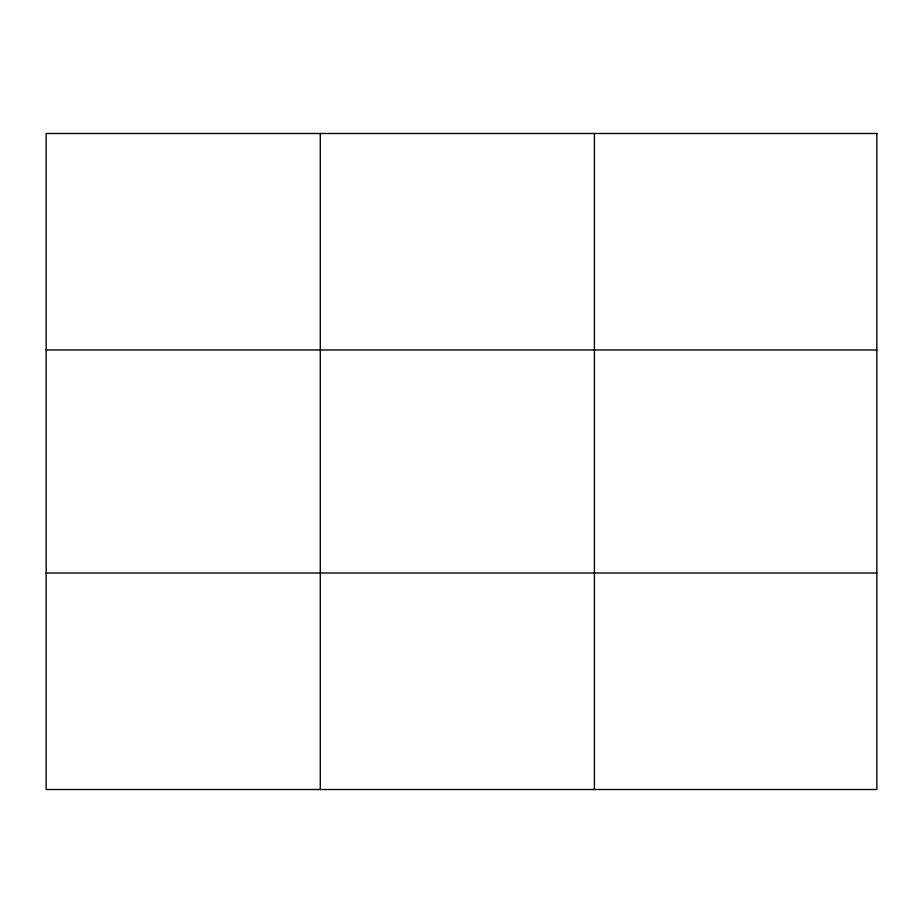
<?xml version="1.0" encoding="UTF-8"?>
<svg xmlns="http://www.w3.org/2000/svg" width="923" height="923" viewBox="0 0 923 923"><rect width="100%" height="100%" fill="white"/><g stroke="black" fill="none" stroke-linecap="round" stroke-linejoin="round"><path stroke-width="1.38" d="M320.281 789.511L320.281 133.489M594.412 789.511L594.412 133.489M46.15 349.979L876.85 349.979M46.15 573.021L876.85 573.021M876.85 133.489L876.85 789.511L46.15 789.511L46.15 133.489L876.85 133.489"/></g></svg>
